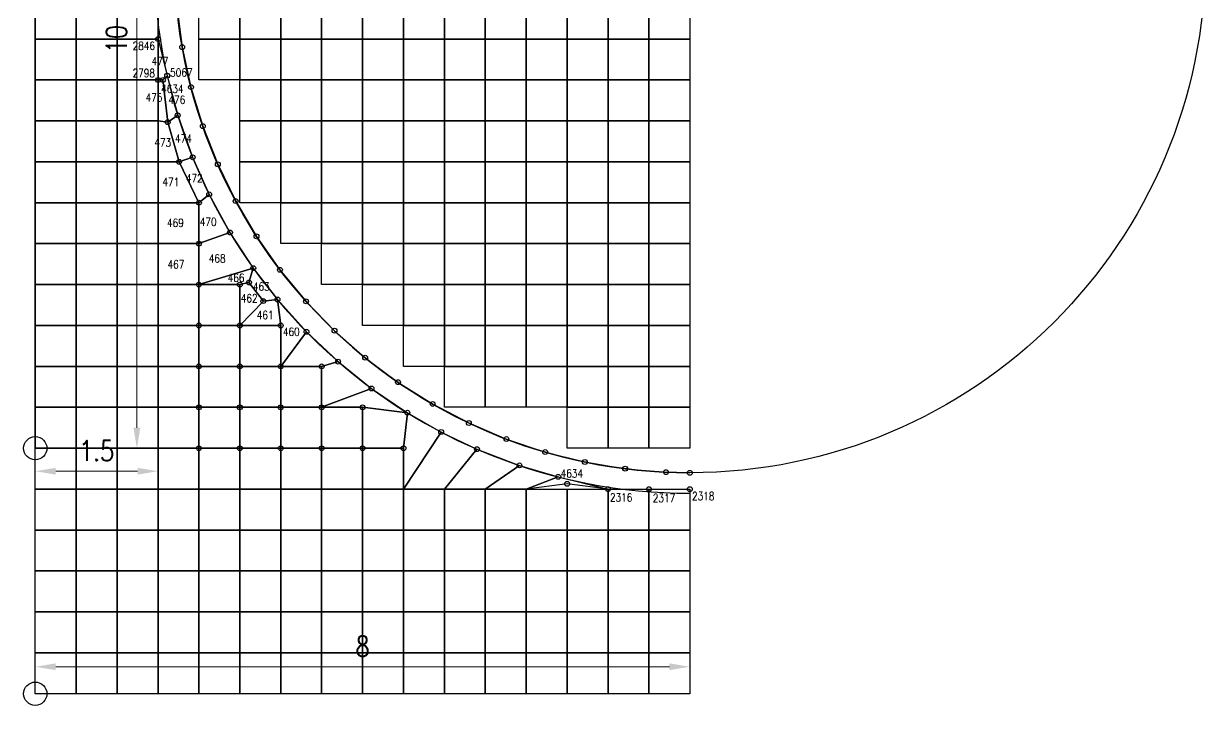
# Model space of a CAD drawing. Header units: millimetres. Extents: x -66 to 79, y -30 to 113.
# Drawn here: x 44.86 to 59.3, y 82.51 to 90.84 of the extents above; entities that cross this region are included whole.
import ezdxf

# ---------------------------------------------------------------- set-up
doc = ezdxf.new("R2010")
doc.units = ezdxf.units.MM
doc.layers.get('Defpoints').update_dxf_attribs({"color": 181})
for name, color, linetype in [('Ele_num_pl.', 142, 'Continuous'), ('interface_blocks', 240, 'Continuous'), ('Interface_nodes', 161, 'Continuous'), ('Main_blokcs', 3, 'Continuous'), ('master_slave_nodes', 11, 'Continuous'), ('reg_small', 4, 'Continuous'), ('Stitch', 10, 'Continuous')]:
    doc.layers.add(name, color=color, linetype=linetype)
doc.styles.add('ROMANS', font='ROMANS.shx', dxfattribs={"width": 0.8})
doc.dimstyles.new('DIM_0.1', dxfattribs={"dimscale": 0.1, "dimtxt": 2.5, "dimasz": 2.5, "dimexe": 1.25, "dimexo": 1.25, "dimgap": 1.25, "dimtad": 1, "dimdec": 3, "dimzin": 11, "dimdsep": 46, "dimtxsty": 'ROMANS', "dimcen": 0, "dimclrd": 1, "dimclre": 1, "dimclrt": 7, "dimadec": 4, "dimazin": 3, "dimtfac": 1, "dimtdec": 3, "dimtofl": 0, "dimtmove": 2, "dimatfit": 3, "dimfxl": 1, "dimfrac": 2, "dimtolj": 1, "dimtzin": 11, "dimlwd": 0, "dimlwe": 0, "dimarcsym": 0})

# ---------------------------------------------------------------- blocks, each defined once
blk = doc.blocks.new('*D44')
at = {"color": 1, "lineweight": 0, "transparency": 16777216}
for p, q in [((46.375, 95.651), (46.117, 95.651)), ((46.242, 85.901), (46.242, 95.401)), ((46.375, 85.651), (46.117, 85.651))]:
    blk.add_line(p, q, dxfattribs=at)
at = {"color": 1, "transparency": 16777216}
for points in [[(46.2, 95.401), (46.284, 95.401), (46.242, 95.651)], [(46.2, 85.901), (46.284, 85.901), (46.242, 85.651)]]:
    blk.add_solid(points, dxfattribs=at)
at = {"layer": 'Defpoints', "color": 0, "transparency": 16777216}
for p in [(46.242, 95.651), (46.5, 95.651), (46.5, 85.651)]:
    blk.add_point(p, dxfattribs=at)
at = {"color": 7, "transparency": 16777216, "insert": (45.992, 90.651), "char_height": 0.25, "attachment_point": 5, "rotation": 90, "style": 'ROMANS'}
blk.add_mtext('\\A1;10', dxfattribs=at)
blk = doc.blocks.new('*U42')
at = {"layer": 'master_slave_nodes'}
blk.add_circle((0, 0), 0.0296, dxfattribs=at)
blk = doc.blocks.new('*U43')
at = {"color": 0, "linetype": 'ByBlock', "lineweight": -2, "transparency": 16777216}
for p, rotation in [((52.501, 97.931), 184.5472840883398), ((53, 97.951), 180), ((51.514, 97.773), 193.6418522650193), ((52.004, 97.872), 189.0945681766796), ((51.033, 97.636), 198.1891363533589), ((50.565, 97.461), 202.7364204416987), ((50.112, 97.25), 207.2837045300382), ((49.677, 97.003), 211.8309886183779), ((49.263, 96.723), 216.3782727067176), ((48.873, 96.411), 220.9255567950574), ((48.509, 96.069), 225.4728408833972), ((48.172, 95.699), 230.0201249717369), ((47.867, 95.303), 234.5674090600767), ((47.593, 94.885), 239.1146931484164), ((47.354, 94.446), 243.6619772367561), ((47.15, 93.989), 248.2092613250959), ((46.983, 93.518), 252.7565454134356), ((46.854, 93.035), 257.3038295017751), ((46.764, 92.544), 261.8511135901149), ((46.712, 92.047), 266.3983976784547), ((46.701, 91.547), 270.9456817667945), ((46.729, 91.048), 275.4929658551341), ((46.796, 90.552), 280.0402499434738), ((46.903, 90.064), 284.5875340318136), ((47.048, 89.586), 289.1348181201534), ((47.231, 89.12), 293.6821022084933), ((47.449, 88.671), 298.2293862968331), ((47.703, 88.24), 302.7766703851728), ((47.99, 87.831), 307.3239544735126), ((48.309, 87.446), 311.8712385618524), ((48.657, 87.087), 316.4185226501922), ((49.032, 86.757), 320.9658067385321), ((49.433, 86.458), 325.5130908268719), ((49.856, 86.192), 330.0603749152116), ((50.298, 85.959), 334.6076590035515), ((50.758, 85.763), 339.1549430918915), ((51.232, 85.604), 343.7022271802313), ((51.717, 85.483), 348.2495112685709), ((52.21, 85.401), 352.7967953569106), ((52.708, 85.358), 357.3440794452504)]:
    blk.add_blockref('*U42', p, dxfattribs=dict(at, rotation=rotation))
blk = doc.blocks.new('*D47')
at = {"layer": 'Defpoints', "color": 0, "transparency": 16777216}
for p in [(45, 83.651), (53, 83.651), (45, 82.98)]:
    blk.add_point(p, dxfattribs=at)
at = {"layer": 'master_slave_nodes', "color": 1, "lineweight": 0, "transparency": 16777216}
for p, q in [((45, 83.526), (45, 82.855)), ((53, 83.526), (53, 82.855)), ((52.75, 82.98), (45.25, 82.98))]:
    blk.add_line(p, q, dxfattribs=at)
at = {"layer": 'master_slave_nodes', "color": 1, "transparency": 16777216}
for points in [[(45.25, 83.022), (45.25, 82.939), (45, 82.98)], [(52.75, 83.022), (52.75, 82.939), (53, 82.98)]]:
    blk.add_solid(points, dxfattribs=at)
at = {"layer": 'master_slave_nodes', "color": 7, "transparency": 16777216, "insert": (49, 83.23), "char_height": 0.25, "attachment_point": 5, "style": 'ROMANS'}
blk.add_mtext('\\A1;8', dxfattribs=at)
blk = doc.blocks.new('*D48')
at = {"color": 1, "lineweight": 0, "transparency": 16777216}
for p, q in [((45, 85.526), (45, 85.245)), ((46.5, 85.526), (46.5, 85.245)), ((45.25, 85.37), (46.25, 85.37))]:
    blk.add_line(p, q, dxfattribs=at)
at = {"color": 1, "transparency": 16777216}
for points in [[(45.25, 85.411), (45.25, 85.328), (45, 85.37)], [(46.25, 85.411), (46.25, 85.328), (46.5, 85.37)]]:
    blk.add_solid(points, dxfattribs=at)
at = {"layer": 'Defpoints', "color": 0, "transparency": 16777216}
for p in [(45, 85.651), (46.5, 85.651), (46.5, 85.37)]:
    blk.add_point(p, dxfattribs=at)
at = {"color": 7, "transparency": 16777216, "insert": (45.75, 85.62), "char_height": 0.25, "attachment_point": 5, "style": 'ROMANS'}
blk.add_mtext('\\A1;1.5', dxfattribs=at)

msp = doc.modelspace()

# ---------------------------------------------------------------- hatches: boundary and pattern name
at = {"layer": 'interface_blocks'}
h = msp.add_hatch(dxfattribs=at)
h.set_pattern_fill('ANGLE', color=256)
h.set_pattern_definition([(0, (53, 66.651), (0, 6.985), [5.08, -1.905]), (90, (53, 66.651), (-6.985, 4e-16), [5.08, -1.905])])
h.paths.add_polyline_path([(46.5851, 90.191, -0.0889675), (46.5824, 90.2011), (46, 90.1508), (46.5, 90.1508)])

# ---------------------------------------------------------------- linework, layer by layer
for points in [[(45, 91.1508), (45.5, 91.1508), (45.5, 90.6508), (45, 90.6508)], [(45.5, 91.1508), (46, 91.1508), (46, 90.6508), (45.5, 90.6508)], [(46, 91.1508), (46.5, 91.1508), (46.5, 90.6508), (46, 90.6508)], [(47, 91.1508), (47.5, 91.1508), (47.5, 90.6508), (47, 90.6508)], [(49, 91.1508), (49.5, 91.1508), (49.5, 90.6508), (49, 90.6508)], [(49.5, 91.1508), (50, 91.1508), (50, 90.6508), (49.5, 90.6508)], [(50, 91.1508), (50.5, 91.1508), (50.5, 90.6508), (50, 90.6508)], [(50.5, 91.1508), (51, 91.1508), (51, 90.6508), (50.5, 90.6508)], [(51, 91.1508), (51.5, 91.1508), (51.5, 90.6508), (51, 90.6508)], [(51.5, 91.1508), (52, 91.1508), (52, 90.6508), (51.5, 90.6508)], [(52, 91.1508), (52.5, 91.1508), (52.5, 90.6508), (52, 90.6508)], [(52.5, 91.1508), (53, 91.1508), (53, 90.6508), (52.5, 90.6508)], [(45, 90.6508), (45.5, 90.6508), (45.5, 90.1508), (45, 90.1508)], [(45.5, 90.6508), (46, 90.6508), (46, 90.1508), (45.5, 90.1508)], [(46, 90.6508), (46.5, 90.6508), (46.5, 90.1508), (46, 90.1508)], [(47, 90.6508), (47.5, 90.6508), (47.5, 90.1508), (47, 90.1508)], [(49, 90.6508), (49.5, 90.6508), (49.5, 90.1508), (49, 90.1508)], [(49.5, 90.6508), (50, 90.6508), (50, 90.1508), (49.5, 90.1508)], [(50, 90.6508), (50.5, 90.6508), (50.5, 90.1508), (50, 90.1508)], [(50.5, 90.6508), (51, 90.6508), (51, 90.1508), (50.5, 90.1508)], [(51, 90.6508), (51.5, 90.6508), (51.5, 90.1508), (51, 90.1508)], [(51.5, 90.6508), (52, 90.6508), (52, 90.1508), (51.5, 90.1508)], [(52, 90.6508), (52.5, 90.6508), (52.5, 90.1508), (52, 90.1508)], [(52.5, 90.6508), (53, 90.6508), (53, 90.1508), (52.5, 90.1508)], [(45, 90.1508), (45.5, 90.1508), (45.5, 89.6508), (45, 89.6508)], [(45.5, 90.1508), (46, 90.1508), (46, 89.6508), (45.5, 89.6508)], [(46, 90.1508), (46.5, 90.1508), (46.5, 89.6508), (46, 89.6508)], [(49, 90.1508), (49.5, 90.1508), (49.5, 89.6508), (49, 89.6508)], [(49.5, 90.1508), (50, 90.1508), (50, 89.6508), (49.5, 89.6508)], [(50, 90.1508), (50.5, 90.1508), (50.5, 89.6508), (50, 89.6508)], [(50.5, 90.1508), (51, 90.1508), (51, 89.6508), (50.5, 89.6508)], [(51, 90.1508), (51.5, 90.1508), (51.5, 89.6508), (51, 89.6508)], [(51.5, 90.1508), (52, 90.1508), (52, 89.6508), (51.5, 89.6508)], [(52, 90.1508), (52.5, 90.1508), (52.5, 89.6508), (52, 89.6508)], [(52.5, 90.1508), (53, 90.1508), (53, 89.6508), (52.5, 89.6508)], [(45, 89.6508), (45.5, 89.6508), (45.5, 89.1508), (45, 89.1508)], [(45.5, 89.6508), (46, 89.6508), (46, 89.1508), (45.5, 89.1508)], [(46, 89.6508), (46.5, 89.6508), (46.5, 89.1508), (46, 89.1508)], [(49, 89.6508), (49.5, 89.6508), (49.5, 89.1508), (49, 89.1508)], [(49.5, 89.6508), (50, 89.6508), (50, 89.1508), (49.5, 89.1508)], [(50, 89.6508), (50.5, 89.6508), (50.5, 89.1508), (50, 89.1508)], [(50.5, 89.6508), (51, 89.6508), (51, 89.1508), (50.5, 89.1508)], [(51, 89.6508), (51.5, 89.6508), (51.5, 89.1508), (51, 89.1508)], [(51.5, 89.6508), (52, 89.6508), (52, 89.1508), (51.5, 89.1508)], [(52, 89.6508), (52.5, 89.6508), (52.5, 89.1508), (52, 89.1508)], [(52.5, 89.6508), (53, 89.6508), (53, 89.1508), (52.5, 89.1508)], [(45, 89.1508), (45.5, 89.1508), (45.5, 88.6508), (45, 88.6508)], [(45.5, 89.1508), (46, 89.1508), (46, 88.6508), (45.5, 88.6508)], [(46, 89.1508), (46.5, 89.1508), (46.5, 88.6508), (46, 88.6508)], [(49, 89.1508), (49.5, 89.1508), (49.5, 88.6508), (49, 88.6508)], [(49.5, 89.1508), (50, 89.1508), (50, 88.6508), (49.5, 88.6508)], [(50, 89.1508), (50.5, 89.1508), (50.5, 88.6508), (50, 88.6508)], [(50.5, 89.1508), (51, 89.1508), (51, 88.6508), (50.5, 88.6508)], [(51, 89.1508), (51.5, 89.1508), (51.5, 88.6508), (51, 88.6508)], [(51.5, 89.1508), (52, 89.1508), (52, 88.6508), (51.5, 88.6508)], [(52, 89.1508), (52.5, 89.1508), (52.5, 88.6508), (52, 88.6508)], [(52.5, 89.1508), (53, 89.1508), (53, 88.6508), (52.5, 88.6508)], [(45, 88.6508), (45.5, 88.6508), (45.5, 88.1508), (45, 88.1508)], [(45.5, 88.6508), (46, 88.6508), (46, 88.1508), (45.5, 88.1508)], [(46, 88.6508), (46.5, 88.6508), (46.5, 88.1508), (46, 88.1508)], [(48, 88.6508), (48.5, 88.6508), (48.5, 88.1508), (48, 88.1508)], [(49, 88.6508), (49.5, 88.6508), (49.5, 88.1508), (49, 88.1508)], [(49.5, 88.6508), (50, 88.6508), (50, 88.1508), (49.5, 88.1508)], [(50, 88.6508), (50.5, 88.6508), (50.5, 88.1508), (50, 88.1508)], [(50.5, 88.6508), (51, 88.6508), (51, 88.1508), (50.5, 88.1508)], [(51, 88.6508), (51.5, 88.6508), (51.5, 88.1508), (51, 88.1508)], [(51.5, 88.6508), (52, 88.6508), (52, 88.1508), (51.5, 88.1508)], [(52, 88.6508), (52.5, 88.6508), (52.5, 88.1508), (52, 88.1508)], [(52.5, 88.6508), (53, 88.6508), (53, 88.1508), (52.5, 88.1508)], [(45, 88.1508), (45.5, 88.1508), (45.5, 87.6508), (45, 87.6508)], [(45.5, 88.1508), (46, 88.1508), (46, 87.6508), (45.5, 87.6508)], [(46, 88.1508), (46.5, 88.1508), (46.5, 87.6508), (46, 87.6508)], [(49, 88.1508), (49.5, 88.1508), (49.5, 87.6508), (49, 87.6508)], [(49.5, 88.1508), (50, 88.1508), (50, 87.6508), (49.5, 87.6508)], [(50, 88.1508), (50.5, 88.1508), (50.5, 87.6508), (50, 87.6508)], [(50.5, 88.1508), (51, 88.1508), (51, 87.6508), (50.5, 87.6508)], [(51, 88.1508), (51.5, 88.1508), (51.5, 87.6508), (51, 87.6508)], [(51.5, 88.1508), (52, 88.1508), (52, 87.6508), (51.5, 87.6508)], [(52, 88.1508), (52.5, 88.1508), (52.5, 87.6508), (52, 87.6508)], [(52.5, 88.1508), (53, 88.1508), (53, 87.6508), (52.5, 87.6508)], [(45, 87.6508), (45.5, 87.6508), (45.5, 87.1508), (45, 87.1508)], [(45.5, 87.6508), (46, 87.6508), (46, 87.1508), (45.5, 87.1508)], [(46, 87.6508), (46.5, 87.6508), (46.5, 87.1508), (46, 87.1508)], [(49, 87.6508), (49.5, 87.6508), (49.5, 87.1508), (49, 87.1508)], [(49.5, 87.6508), (50, 87.6508), (50, 87.1508), (49.5, 87.1508)], [(50, 87.6508), (50.5, 87.6508), (50.5, 87.1508), (50, 87.1508)], [(50.5, 87.6508), (51, 87.6508), (51, 87.1508), (50.5, 87.1508)], [(51, 87.6508), (51.5, 87.6508), (51.5, 87.1508), (51, 87.1508)], [(51.5, 87.6508), (52, 87.6508), (52, 87.1508), (51.5, 87.1508)], [(52, 87.6508), (52.5, 87.6508), (52.5, 87.1508), (52, 87.1508)], [(52.5, 87.6508), (53, 87.6508), (53, 87.1508), (52.5, 87.1508)], [(45, 87.1508), (45.5, 87.1508), (45.5, 86.6508), (45, 86.6508)], [(45.5, 87.1508), (46, 87.1508), (46, 86.6508), (45.5, 86.6508)], [(46, 87.1508), (46.5, 87.1508), (46.5, 86.6508), (46, 86.6508)], [(45, 86.6508), (45.5, 86.6508), (45.5, 86.1508), (45, 86.1508)], [(45.5, 86.6508), (46, 86.6508), (46, 86.1508), (45.5, 86.1508)], [(46, 86.6508), (46.5, 86.6508), (46.5, 86.1508), (46, 86.1508)], [(50, 86.6508), (50.5, 86.6508), (50.5, 86.1508), (50, 86.1508)], [(50.5, 86.6508), (51, 86.6508), (51, 86.1508), (50.5, 86.1508)], [(51, 86.6508), (51.5, 86.6508), (51.5, 86.1508), (51, 86.1508)], [(45, 86.1508), (45.5, 86.1508), (45.5, 85.6508), (45, 85.6508)], [(45.5, 86.1508), (46, 86.1508), (46, 85.6508), (45.5, 85.6508)], [(46, 86.1508), (46.5, 86.1508), (46.5, 85.6508), (46, 85.6508)], [(45, 85.6508), (45.5, 85.6508), (45.5, 85.1508), (45, 85.1508)], [(45.5, 85.6508), (46, 85.6508), (46, 85.1508), (45.5, 85.1508)], [(45, 85.1508), (45.5, 85.1508), (45.5, 84.6508), (45, 84.6508)], [(45.5, 85.1508), (46, 85.1508), (46, 84.6508), (45.5, 84.6508)], [(46, 85.1508), (46.5, 85.1508), (46.5, 84.6508), (46, 84.6508)], [(46.5, 85.1508), (47, 85.1508), (47, 84.6508), (46.5, 84.6508)], [(47, 85.1508), (47.5, 85.1508), (47.5, 84.6508), (47, 84.6508)], [(47.5, 85.1508), (48, 85.1508), (48, 84.6508), (47.5, 84.6508)], [(48, 85.1508), (48.5, 85.1508), (48.5, 84.6508), (48, 84.6508)], [(48.5, 85.1508), (49, 85.1508), (49, 84.6508), (48.5, 84.6508)], [(49, 85.1508), (49.5, 85.1508), (49.5, 84.6508), (49, 84.6508)], [(49.5, 85.1508), (50, 85.1508), (50, 84.6508), (49.5, 84.6508)], [(50, 85.1508), (50.5, 85.1508), (50.5, 84.6508), (50, 84.6508)], [(50.5, 85.1508), (51, 85.1508), (51, 84.6508), (50.5, 84.6508)], [(51, 85.1508), (51.5, 85.1508), (51.5, 84.6508), (51, 84.6508)], [(51.5, 85.1508), (52, 85.1508), (52, 84.6508), (51.5, 84.6508)], [(52, 85.1508), (52.5, 85.1508), (52.5, 84.6508), (52, 84.6508)], [(52.5, 85.1508), (53, 85.1508), (53, 84.6508), (52.5, 84.6508)], [(45, 84.6508), (45.5, 84.6508), (45.5, 84.1508), (45, 84.1508)], [(45.5, 84.6508), (46, 84.6508), (46, 84.1508), (45.5, 84.1508)], [(46, 84.6508), (46.5, 84.6508), (46.5, 84.1508), (46, 84.1508)], [(46.5, 84.6508), (47, 84.6508), (47, 84.1508), (46.5, 84.1508)], [(47, 84.6508), (47.5, 84.6508), (47.5, 84.1508), (47, 84.1508)], [(47.5, 84.6508), (48, 84.6508), (48, 84.1508), (47.5, 84.1508)], [(48, 84.6508), (48.5, 84.6508), (48.5, 84.1508), (48, 84.1508)], [(48.5, 84.6508), (49, 84.6508), (49, 84.1508), (48.5, 84.1508)], [(49, 84.6508), (49.5, 84.6508), (49.5, 84.1508), (49, 84.1508)], [(49.5, 84.6508), (50, 84.6508), (50, 84.1508), (49.5, 84.1508)], [(50, 84.6508), (50.5, 84.6508), (50.5, 84.1508), (50, 84.1508)], [(50.5, 84.6508), (51, 84.6508), (51, 84.1508), (50.5, 84.1508)], [(51, 84.6508), (51.5, 84.6508), (51.5, 84.1508), (51, 84.1508)], [(51.5, 84.6508), (52, 84.6508), (52, 84.1508), (51.5, 84.1508)], [(52, 84.6508), (52.5, 84.6508), (52.5, 84.1508), (52, 84.1508)], [(52.5, 84.6508), (53, 84.6508), (53, 84.1508), (52.5, 84.1508)], [(45, 84.1508), (45.5, 84.1508), (45.5, 83.6508), (45, 83.6508)], [(45.5, 84.1508), (46, 84.1508), (46, 83.6508), (45.5, 83.6508)], [(46, 84.1508), (46.5, 84.1508), (46.5, 83.6508), (46, 83.6508)], [(46.5, 84.1508), (47, 84.1508), (47, 83.6508), (46.5, 83.6508)], [(47, 84.1508), (47.5, 84.1508), (47.5, 83.6508), (47, 83.6508)], [(47.5, 84.1508), (48, 84.1508), (48, 83.6508), (47.5, 83.6508)], [(48, 84.1508), (48.5, 84.1508), (48.5, 83.6508), (48, 83.6508)], [(48.5, 84.1508), (49, 84.1508), (49, 83.6508), (48.5, 83.6508)], [(49, 84.1508), (49.5, 84.1508), (49.5, 83.6508), (49, 83.6508)], [(49.5, 84.1508), (50, 84.1508), (50, 83.6508), (49.5, 83.6508)], [(50, 84.1508), (50.5, 84.1508), (50.5, 83.6508), (50, 83.6508)], [(50.5, 84.1508), (51, 84.1508), (51, 83.6508), (50.5, 83.6508)], [(51, 84.1508), (51.5, 84.1508), (51.5, 83.6508), (51, 83.6508)], [(51.5, 84.1508), (52, 84.1508), (52, 83.6508), (51.5, 83.6508)], [(52, 84.1508), (52.5, 84.1508), (52.5, 83.6508), (52, 83.6508)], [(52.5, 84.1508), (53, 84.1508), (53, 83.6508), (52.5, 83.6508)], [(45, 83.6508), (45.5, 83.6508), (45.5, 83.1508), (45, 83.1508)], [(45.5, 83.6508), (46, 83.6508), (46, 83.1508), (45.5, 83.1508)], [(46, 83.6508), (46.5, 83.6508), (46.5, 83.1508), (46, 83.1508)], [(46.5, 83.6508), (47, 83.6508), (47, 83.1508), (46.5, 83.1508)], [(47, 83.6508), (47.5, 83.6508), (47.5, 83.1508), (47, 83.1508)], [(47.5, 83.6508), (48, 83.6508), (48, 83.1508), (47.5, 83.1508)], [(48, 83.6508), (48.5, 83.6508), (48.5, 83.1508), (48, 83.1508)], [(48.5, 83.6508), (49, 83.6508), (49, 83.1508), (48.5, 83.1508)], [(49, 83.6508), (49.5, 83.6508), (49.5, 83.1508), (49, 83.1508)], [(49.5, 83.6508), (50, 83.6508), (50, 83.1508), (49.5, 83.1508)], [(50, 83.6508), (50.5, 83.6508), (50.5, 83.1508), (50, 83.1508)], [(50.5, 83.6508), (51, 83.6508), (51, 83.1508), (50.5, 83.1508)], [(51, 83.6508), (51.5, 83.6508), (51.5, 83.1508), (51, 83.1508)], [(51.5, 83.6508), (52, 83.6508), (52, 83.1508), (51.5, 83.1508)], [(52, 83.6508), (52.5, 83.6508), (52.5, 83.1508), (52, 83.1508)], [(52.5, 83.6508), (53, 83.6508), (53, 83.1508), (52.5, 83.1508)], [(45, 83.1508), (45.5, 83.1508), (45.5, 82.6508), (45, 82.6508)], [(45.5, 83.1508), (46, 83.1508), (46, 82.6508), (45.5, 82.6508)], [(46, 83.1508), (46.5, 83.1508), (46.5, 82.6508), (46, 82.6508)], [(46.5, 83.1508), (47, 83.1508), (47, 82.6508), (46.5, 82.6508)], [(47, 83.1508), (47.5, 83.1508), (47.5, 82.6508), (47, 82.6508)], [(47.5, 83.1508), (48, 83.1508), (48, 82.6508), (47.5, 82.6508)], [(48, 83.1508), (48.5, 83.1508), (48.5, 82.6508), (48, 82.6508)], [(48.5, 83.1508), (49, 83.1508), (49, 82.6508), (48.5, 82.6508)], [(49, 83.1508), (49.5, 83.1508), (49.5, 82.6508), (49, 82.6508)], [(49.5, 83.1508), (50, 83.1508), (50, 82.6508), (49.5, 82.6508)], [(50, 83.1508), (50.5, 83.1508), (50.5, 82.6508), (50, 82.6508)], [(50.5, 83.1508), (51, 83.1508), (51, 82.6508), (50.5, 82.6508)], [(51, 83.1508), (51.5, 83.1508), (51.5, 82.6508), (51, 82.6508)], [(51.5, 83.1508), (52, 83.1508), (52, 82.6508), (51.5, 82.6508)], [(52, 83.1508), (52.5, 83.1508), (52.5, 82.6508), (52, 82.6508)], [(52.5, 83.1508), (53, 83.1508), (53, 82.6508), (52.5, 82.6508)]]:
    msp.add_lwpolyline(points, close=True)
for centre, radius in [((53, 91.6508), 6.3), ((45, 85.6508), 0.1422), ((45, 82.6508), 0.1422)]:
    msp.add_circle(centre, radius)
for radius, start in [(6.55, 99.5867), (6.3, 90)]:
    msp.add_arc((53, 91.6508), radius, start, 270)
for points in [[(46.5, 90.6508), (46.6119, 90.2036), (46.5604, 90.1508), (46.5, 90.1508), (46.5, 90.6508)], [(46.5, 90.1508), (46.5604, 90.1508), (46.6183, 89.6358), (46.5, 89.6508), (46.5, 90.1508)], [(46.5604, 90.1508), (46.6119, 90.2036), (46.7412, 89.7195), (46.6183, 89.6358), (46.5604, 90.1508)], [(46.9233, 89.2063), (46.7578, 89.1508), (46.6183, 89.6358), (46.7412, 89.7195), (46.9233, 89.2063)], [(46.5, 89.6508), (46.6183, 89.6358), (46.7578, 89.1508), (46.5, 89.1508), (46.5, 89.6508)], [(46.5, 89.1508), (46.7578, 89.1508), (47, 88.6508), (46.5, 88.6508), (46.5, 89.1508)], [(46.7578, 89.1508), (46.9233, 89.2063), (47.126, 88.7528), (47, 88.6508), (46.7578, 89.1508)], [(47.126, 88.7528), (47.3794, 88.2876), (47, 88.1508), (47, 88.6508), (47.126, 88.7528)], [(47.3794, 88.2876), (47.6644, 87.8516), (47, 87.6508), (47, 88.1508), (47.3794, 88.2876)], [(47.6644, 87.8516), (47.6115, 87.6754), (47.5, 87.6508), (47, 87.6508), (47.6644, 87.8516)], [(47.6644, 87.8516), (47.9596, 87.4679), (47.7877, 87.4492), (47.6115, 87.6754), (47.6644, 87.8516)], [(47.6115, 87.6754), (47.7877, 87.4492), (47.5, 87.1508), (47.5, 87.6508), (47.6115, 87.6754)], [(47.7877, 87.4492), (47.9596, 87.4679), (48, 87.1508), (47.5, 87.1508), (47.7877, 87.4492)], [(47.9596, 87.4679), (48.3145, 87.0739), (48, 86.6508), (48, 87.1508), (47.9596, 87.4679)], [(48.3145, 87.0739), (48.7009, 86.7091), (48.5, 86.6508), (48, 86.6508), (48.3145, 87.0739)], [(48.7009, 86.7091), (49.1094, 86.3815), (48.5, 86.1508), (48.5, 86.6508), (48.7009, 86.7091)], [(48.5, 86.1508), (49.1094, 86.3815), (49.5478, 86.0844), (49, 86.1508), (48.5, 86.1508)], [(49, 86.1508), (49.5478, 86.0844), (49.5, 85.6508), (49, 85.6508), (49, 86.1508)], [(49.5478, 86.0844), (49.9598, 85.8491), (49.5, 85.1508), (49.5, 85.6508), (49.5478, 86.0844)], [(49.9598, 85.8491), (50.3982, 85.6397), (50, 85.1508), (49.5, 85.1508), (49.9598, 85.8491)], [(50.3982, 85.6397), (50.917, 85.4408), (50.5, 85.1508), (50, 85.1508), (50.3982, 85.6397)], [(50.917, 85.4408), (51.3917, 85.3013), (51, 85.1508), (50.5, 85.1508), (50.917, 85.4408)], [(51.3917, 85.3013), (52, 85.1508), (51.5, 85.2164), (51, 85.1508), (51.3917, 85.3013)]]:
    msp.add_lwpolyline(points, dxfattribs=at)
for points in [[(46.5, 88.6508), (47, 88.6508), (47, 88.1508), (46.5, 88.1508)], [(46.5, 88.1508), (47, 88.1508), (47, 87.6508), (46.5, 87.6508)], [(46.5, 87.6508), (47, 87.6508), (47, 87.1508), (46.5, 87.1508)], [(47, 87.6508), (47.5, 87.6508), (47.5, 87.1508), (47, 87.1508)], [(46.5, 87.1508), (47, 87.1508), (47, 86.6508), (46.5, 86.6508)], [(47, 87.1508), (47.5, 87.1508), (47.5, 86.6508), (47, 86.6508)], [(47.5, 87.1508), (48, 87.1508), (48, 86.6508), (47.5, 86.6508)], [(46.5, 86.6508), (47, 86.6508), (47, 86.1508), (46.5, 86.1508)], [(47, 86.6508), (47.5, 86.6508), (47.5, 86.1508), (47, 86.1508)], [(47.5, 86.6508), (48, 86.6508), (48, 86.1508), (47.5, 86.1508)], [(48, 86.6508), (48.5, 86.6508), (48.5, 86.1508), (48, 86.1508)], [(46.5, 86.1508), (47, 86.1508), (47, 85.6508), (46.5, 85.6508)], [(47, 86.1508), (47.5, 86.1508), (47.5, 85.6508), (47, 85.6508)], [(47.5, 86.1508), (48, 86.1508), (48, 85.6508), (47.5, 85.6508)], [(48, 86.1508), (48.5, 86.1508), (48.5, 85.6508), (48, 85.6508)], [(48.5, 86.1508), (49, 86.1508), (49, 85.6508), (48.5, 85.6508)], [(46.5, 85.6508), (47, 85.6508), (47, 85.1508), (46.5, 85.1508)], [(47, 85.6508), (47.5, 85.6508), (47.5, 85.1508), (47, 85.1508)], [(47.5, 85.6508), (48, 85.6508), (48, 85.1508), (47.5, 85.1508)], [(48, 85.6508), (48.5, 85.6508), (48.5, 85.1508), (48, 85.1508)], [(48.5, 85.6508), (49, 85.6508), (49, 85.1508), (48.5, 85.1508)], [(49, 85.6508), (49.5, 85.6508), (49.5, 85.1508), (49, 85.1508)]]:
    msp.add_lwpolyline(points, close=True, dxfattribs=at)
at = {"layer": 'Interface_nodes'}
for centre in [(46.5604, 90.1508), (46.6183, 89.6358), (46.7578, 89.1508), (47, 88.6508), (47, 88.1508), (47, 87.6508), (47.5, 87.6508), (47.6115, 87.6754), (47.7877, 87.4492), (47, 87.1508), (47.5, 87.1508), (48, 87.1508), (47, 86.6508), (47.5, 86.6508), (48, 86.6508), (48.5, 86.6508), (47, 86.1508), (47.5, 86.1508), (48, 86.1508), (48.5, 86.1508), (49, 86.1508), (47, 85.6508), (47.5, 85.6508), (48, 85.6508), (48.5, 85.6508), (49, 85.6508), (49.5, 85.6508), (51.5, 85.2164)]:
    msp.add_circle(centre, 0.0296, dxfattribs=at)
at = {"layer": 'Main_blokcs'}
for points in [[(45, 85.6508), (46.5, 85.6508), (46.5, 95.6508), (45, 95.6508)], [(53, 82.6508), (45, 82.6508), (45, 85.1508), (53, 85.1508)]]:
    msp.add_lwpolyline(points, close=True, dxfattribs=at)
at = {"layer": 'master_slave_nodes'}
for points in [[(46.7289, 91.0477), (46.7965, 90.5525), (46.9031, 90.0641), (47.0481, 89.5857), (47.2305, 89.1203), (47.4493, 88.6709), (47.703, 88.2402), (47.9901, 87.831), (48.3087, 87.4458), (48.6569, 87.0871), (49.0324, 86.7572), (49.4328, 86.458), (49.8558, 86.1915), (50.2985, 85.9594), (50.7582, 85.7632), (51.232, 85.604), (51.717, 85.4828), (52.2101, 85.4005), (52.7081, 85.3576), (53, 85.3508)], [(46.6119, 90.2036), (46.7412, 89.7195), (46.9233, 89.2063), (47.126, 88.7528), (47.3794, 88.2876), (47.6644, 87.8516), (47.9596, 87.4679), (48.3145, 87.0739), (48.7009, 86.7091), (49.1094, 86.3815), (49.5478, 86.0844), (49.9598, 85.8491), (50.3982, 85.6397), (50.917, 85.4408), (51.3917, 85.3013)]]:
    msp.add_lwpolyline(points, dxfattribs=at)
for centre in [(46.5, 90.6508), (46.5, 90.1508), (46.6119, 90.2036), (46.7412, 89.7195), (46.9233, 89.2063), (47.126, 88.7528), (47.3794, 88.2876), (47.6644, 87.8516), (47.9596, 87.4679), (48.3145, 87.0739), (48.7009, 86.7091), (49.1094, 86.3815), (49.5478, 86.0844), (49.9598, 85.8491), (50.3982, 85.6397), (50.917, 85.4408), (53, 85.3508), (51.3917, 85.3013), (52, 85.1508), (52.5, 85.1508), (53, 85.1508)]:
    msp.add_circle(centre, 0.0296, dxfattribs=at)
at = {"layer": 'reg_small'}
for points in [[(47.5, 91.1508), (48, 91.1508), (48, 90.6508), (47.5, 90.6508)], [(48, 91.1508), (48.5, 91.1508), (48.5, 90.6508), (48, 90.6508)], [(47.5, 90.6508), (48, 90.6508), (48, 90.1508), (47.5, 90.1508)], [(48, 90.6508), (48.5, 90.6508), (48.5, 90.1508), (48, 90.1508)], [(47.5, 90.1508), (48, 90.1508), (48, 89.6508), (47.5, 89.6508)], [(48, 90.1508), (48.5, 90.1508), (48.5, 89.6508), (48, 89.6508)], [(47.5, 89.6508), (48, 89.6508), (48, 89.1508), (47.5, 89.1508)], [(48, 89.6508), (48.5, 89.6508), (48.5, 89.1508), (48, 89.1508)], [(47.5, 89.1508), (48, 89.1508), (48, 88.6508), (47.5, 88.6508)], [(48, 89.1508), (48.5, 89.1508), (48.5, 88.6508), (48, 88.6508)], [(51.5, 86.6508), (52, 86.6508), (52, 86.1508), (51.5, 86.1508)], [(52, 86.6508), (52.5, 86.6508), (52.5, 86.1508), (52, 86.1508)], [(52.5, 86.6508), (53, 86.6508), (53, 86.1508), (52.5, 86.1508)], [(51.5, 86.1508), (52, 86.1508), (52, 85.6508), (51.5, 85.6508)], [(52, 86.1508), (52.5, 86.1508), (52.5, 85.6508), (52, 85.6508)], [(52.5, 86.1508), (53, 86.1508), (53, 85.6508), (52.5, 85.6508)]]:
    msp.add_lwpolyline(points, close=True, dxfattribs=at)
at = {"layer": 'Stitch'}
for points in [[(48.5, 91.1508), (49, 91.1508), (49, 90.6508), (48.5, 90.6508)], [(48.5, 90.6508), (49, 90.6508), (49, 90.1508), (48.5, 90.1508)], [(48.5, 90.1508), (49, 90.1508), (49, 89.6508), (48.5, 89.6508)], [(48.5, 89.6508), (49, 89.6508), (49, 89.1508), (48.5, 89.1508)], [(48.5, 89.1508), (49, 89.1508), (49, 88.6508), (48.5, 88.6508)], [(48.5, 88.6508), (49, 88.6508), (49, 88.1508), (48.5, 88.1508)], [(48.5, 88.1508), (49, 88.1508), (49, 87.6508), (48.5, 87.6508)], [(49.5, 87.1508), (50, 87.1508), (50, 86.6508), (49.5, 86.6508)], [(50, 87.1508), (50.5, 87.1508), (50.5, 86.6508), (50, 86.6508)], [(50.5, 87.1508), (51, 87.1508), (51, 86.6508), (50.5, 86.6508)], [(51, 87.1508), (51.5, 87.1508), (51.5, 86.6508), (51, 86.6508)], [(51.5, 87.1508), (52, 87.1508), (52, 86.6508), (51.5, 86.6508)], [(52, 87.1508), (52.5, 87.1508), (52.5, 86.6508), (52, 86.6508)], [(52.5, 87.1508), (53, 87.1508), (53, 86.6508), (52.5, 86.6508)], [(46, 85.6508), (46.5, 85.6508), (46.5, 85.1508), (46, 85.1508)]]:
    msp.add_lwpolyline(points, close=True, dxfattribs=at)

# ---------------------------------------------------------------- block references
msp.add_blockref('*U43', (0, 0))

# ---------------------------------------------------------------- texts
at = {"layer": 'Ele_num_pl.', "char_height": 0.1, "attachment_point": 5, "style": 'ROMANS'}
for s, insert in [('\\A1;477', (46.5245, 90.3809)), ('\\A1;475', (46.4507, 89.9366)), ('\\A1;476', (46.73, 89.909)), ('\\A1;473', (46.5575, 89.3865)), ('\\A1;474', (46.8107, 89.4353)), ('\\A1;472', (46.9436, 88.9504)), ('\\A1;471', (46.6563, 88.9047)), ('\\A1;469', (46.7126, 88.4045)), ('\\A1;470', (47.113, 88.417)), ('\\A1;468', (47.2225, 87.97)), ('\\A1;467', (46.7194, 87.8982)), ('\\A1;466', (47.4537, 87.7328)), ('\\A1;463', (47.7627, 87.6264)), ('\\A1;462', (47.6136, 87.4834)), ('\\A1;461', (47.8093, 87.2788)), ('\\A1;460', (48.1296, 87.0737))]:
    msp.add_mtext(s, dxfattribs=dict(at, insert=insert))
at = {"layer": 'master_slave_nodes', "insert": (46.3263, 90.5681), "char_height": 0.1, "width": 0.281905, "attachment_point": 5, "style": 'ROMANS'}
msp.add_mtext('\\A1;2846 ', dxfattribs=at)
at = {"layer": 'master_slave_nodes', "char_height": 0.1, "attachment_point": 5, "style": 'ROMANS'}
for s, insert in [('\\A1;2798', (46.3263, 90.2355)), ('\\A1;5067', (46.785, 90.2416)), ('\\A1;4634', (46.6742, 90.0427)), ('\\A1;4634', (51.5576, 85.3423)), ('\\A1;2316', (52.1603, 85.0495)), ('\\A1;2317', (52.6844, 85.0423)), ('\\A1;2318', (53.1632, 85.0661))]:
    msp.add_mtext(s, dxfattribs=dict(at, insert=insert))

# ---------------------------------------------------------------- dimensions: what is measured, and where the dimension line sits
dim = msp.add_linear_dim(base=(46.2421, 95.6508), p1=(46.5, 85.6508), p2=(46.5, 95.6508), angle=90, dimstyle='DIM_0.1')
dim.commit()
dim.dimension.update_dxf_attribs({"geometry": '*D44', "text_midpoint": (45.9921, 90.6508)})
dim = msp.add_linear_dim(base=(46.5, 85.3697), p1=(45, 85.6508), p2=(46.5, 85.6508), dimstyle='DIM_0.1')
dim.commit()
dim.dimension.update_dxf_attribs({"geometry": '*D48', "text_midpoint": (45.75, 85.6197)})
at = {"layer": 'master_slave_nodes'}
dim = msp.add_linear_dim(base=(45, 82.9803), p1=(53, 83.6508), p2=(45, 83.6508), dimstyle='DIM_0.1', dxfattribs=at)
dim.commit()
dim.dimension.update_dxf_attribs({"geometry": '*D47', "text_midpoint": (49, 83.2303)})

doc.saveas('drawing.dxf')
